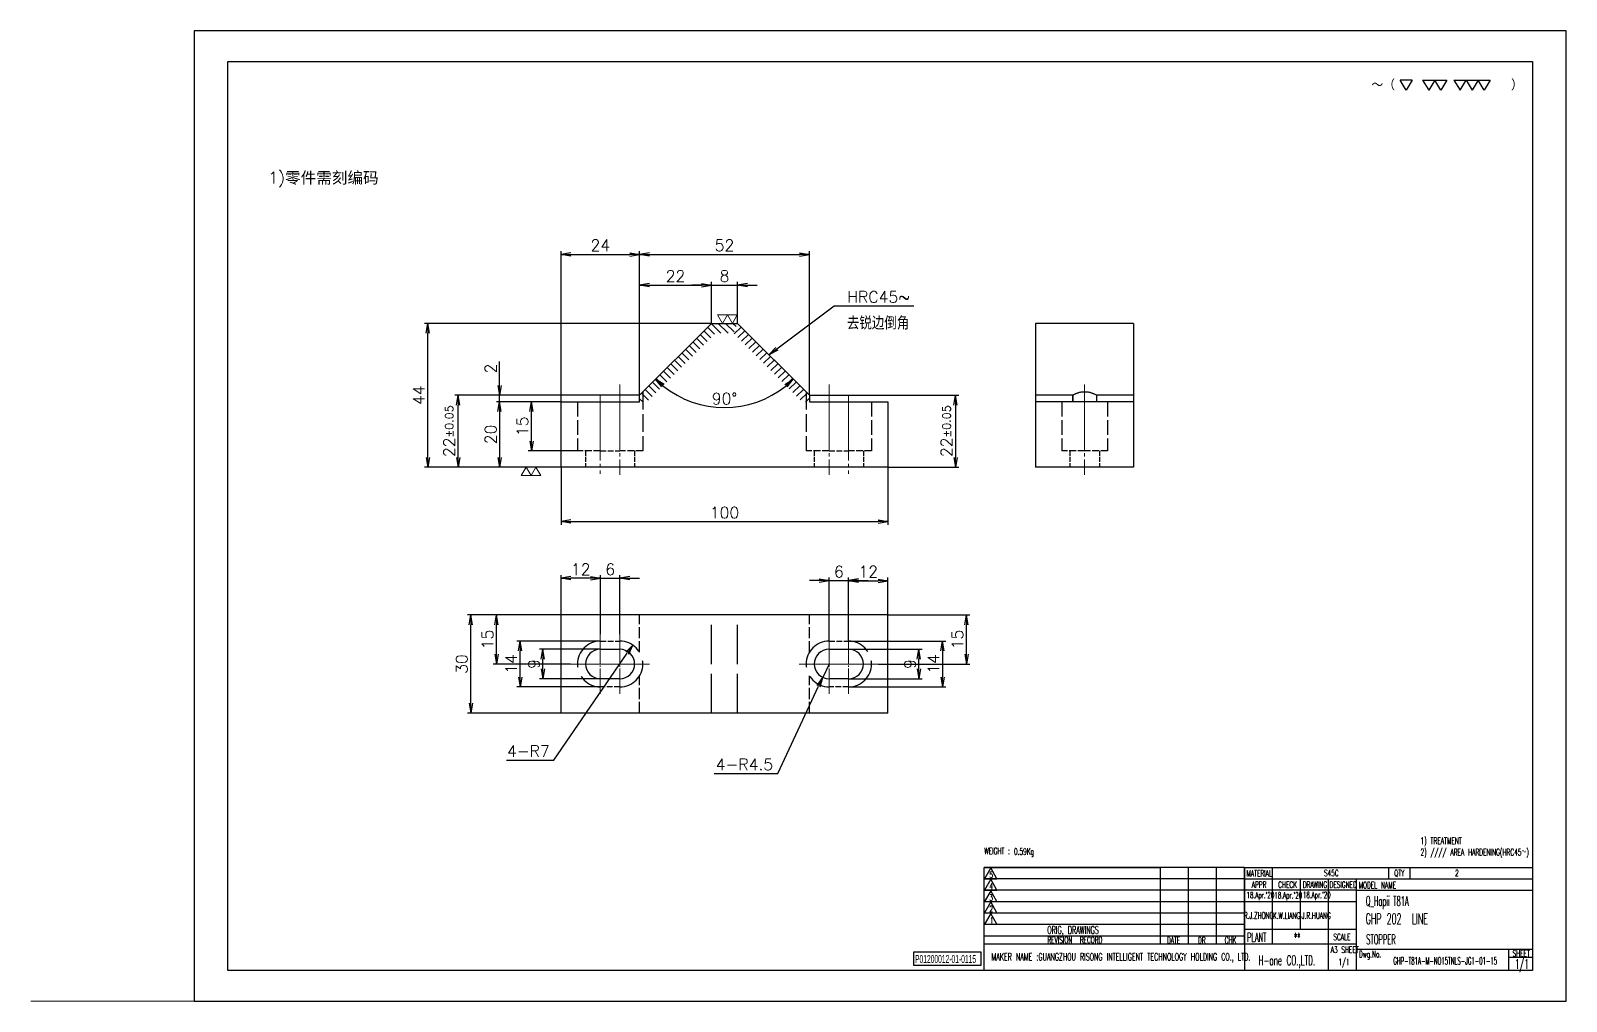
# Model space of a CAD drawing. Header units: millimetres. Extents: x -10155 to 20189, y -25550 to -22580.
# Drawn here: x 10805.9 to 11275.9, y -25547.7 to -25250.7 of the extents above; entities that cross this region are included whole.
import ezdxf
from ezdxf.enums import TextEntityAlignment as Align

# ---------------------------------------------------------------- set-up
doc = ezdxf.new("R2010")
doc.units = ezdxf.units.MM
for name, pattern in [('CENTER-HOKUTO', [23, 20, -1, 1, -1]), ('DASHED', [15, 12, -3]), ('HIDDEN-HOKUTO', [3.8, 2.5, -1.3])]:
    doc.linetypes.add(name, pattern=pattern)
for name, color, linetype in [('6', 2, 'Continuous'), ('title_frame', 7, 'Continuous'), ('word_dim', 253, 'Continuous')]:
    doc.layers.add(name, color=color, linetype=linetype)
for name, color, linetype, lineweight in [('AM_7', 2, 'CENTER-HOKUTO', 30), ('AM_HID', 1, 'HIDDEN-HOKUTO', 25), ('AM_VIS', 7, 'Continuous', 30), ('DIM', 3, 'Continuous', 20)]:
    doc.layers.add(name, color=color, linetype=linetype, lineweight=lineweight)
doc.styles.add('DIM', font='romans.shx', dxfattribs={"width": 0.8, "bigfont": 'bigfont.shx'})
doc.styles.add('MX_NOTE_STANDARD', font='txt.shx', dxfattribs={"bigfont": 'bigfont.shx'})
doc.styles.get("Standard").update_dxf_attribs({"font": 'romans.shx', "bigfont": 'bigfont.shx'})
doc.dimstyles.new('HKT 1-1', dxfattribs={"dimtxt": 3.5, "dimasz": 3, "dimexe": 1, "dimexo": 0, "dimgap": 1, "dimtad": 3, "dimdsep": 46, "dimtxsty": 'Standard', "dimblk1": 'OPEN', "dimblk2": 'OPEN', "dimsah": 1, "dimcen": 0, "dimclrd": 256, "dimclre": 256, "dimclrt": 3, "dimazin": 2, "dimtfac": 1, "dimtmove": 0, "dimatfit": 3, "dimldrblk": 'OPEN', "dimfxl": 0, "dimtolj": 1, "dimlwd": 25, "dimlwe": 25, "dimarcsym": 0})
doc.dimstyles.new('HKT 1-1$4', dxfattribs={"dimtxt": 3.5, "dimasz": 3, "dimexe": 1, "dimexo": 0, "dimgap": 1, "dimtad": 3, "dimtoh": 1, "dimdsep": 46, "dimtxsty": 'Standard', "dimblk1": 'OPEN', "dimblk2": 'OPEN', "dimsah": 1, "dimcen": 0, "dimclrd": 256, "dimclre": 256, "dimclrt": 3, "dimazin": 2, "dimtfac": 1, "dimtmove": 0, "dimatfit": 3, "dimldrblk": 'OPEN', "dimfxl": 0, "dimtolj": 1, "dimlwd": 25, "dimlwe": 25, "dimarcsym": 0})
pattern_1 = [(135, (-31817.7132, -30754.9097), (-1.122532015, -1.122532015), [])]

# ---------------------------------------------------------------- blocks, each defined once
blk = doc.blocks.new('\\M+18E64\\M+18FE3\\M+182B0\\M+18B4C\\M+18D86\\M+18169\\M+197CE\\M+1816A')
at = {"layer": '6', "color": 3}
for p, q in [((5.64, -0.64), (4.7, 0.92)), ((6.58, 0.92), (4.7, 0.92)), ((6.58, 0.92), (5.64, -0.64)), ((8.19, 0.92), (11.96, 0.92)), ((8.19, 0.92), (9.14, -0.64)), ((10.08, 0.92), (9.14, -0.64)), ((11.02, -0.64), (10.08, 0.92)), ((11.96, 0.92), (11.02, -0.64)), ((13.09, 0.92), (14.98, 0.92)), ((13.09, 0.92), (14.04, -0.64)), ((14.04, -0.64), (14.98, 0.92)), ((14.98, 0.92), (18.74, 0.92)), ((14.98, 0.92), (15.92, -0.64)), ((16.86, 0.92), (15.92, -0.64)), ((17.8, -0.64), (16.86, 0.92)), ((18.74, 0.92), (17.8, -0.64))]:
    blk.add_line(p, q, dxfattribs=at)
at = {"color": 3}
blk.add_text('\\M+18160\\M+18169\\M+18140             \\M+1816A', height=1.68, dxfattribs=at).set_placement((0.19, -0.66))
blk = doc.blocks.new('_Open')
at = {"color": 0, "lineweight": -2}
for p, q in [((-1, 0.17), (0, 0)), ((-1, -0.17), (0, 0)), ((0, 0), (-1, 0))]:
    blk.add_line(p, q, dxfattribs=at)
blk = doc.blocks.new('*D510')
at = {"layer": 'DEFPOINTS', "color": 0, "ltscale": 2}
for p in [(10927.39, -25340.23), (11014.2, -25340.23), (10968.2, -25384.23)]:
    blk.add_point(p, dxfattribs=at)
at = {"layer": 'word_dim', "lineweight": 25, "ltscale": 2}
for p, q in [((11014.2, -25340.23), (10926.39, -25340.23)), ((10927.39, -25381.23), (10927.39, -25343.23)), ((10968.2, -25384.23), (10926.39, -25384.23))]:
    blk.add_line(p, q, dxfattribs=at)
at = {"layer": 'word_dim', "lineweight": 25, "ltscale": 2, "xscale": 3, "yscale": 3, "zscale": 3}
for p, rotation in [((10927.39, -25340.23), 90), ((10927.39, -25384.23), 270)]:
    blk.add_blockref('_Open', p, dxfattribs=dict(at, rotation=rotation))
at = {"layer": 'word_dim', "color": 3, "ltscale": 2, "insert": (10924.64, -25362.23), "char_height": 3.5, "attachment_point": 5, "rotation": 90}
blk.add_mtext('\\A1;44', dxfattribs=at)
blk = doc.blocks.new('*D511')
at = {"layer": 'DEFPOINTS', "color": 0, "ltscale": 2}
for p in [(10968.2, -25364.23), (10949.37, -25384.23), (10968.2, -25384.23)]:
    blk.add_point(p, dxfattribs=at)
at = {"layer": 'word_dim', "lineweight": 25, "ltscale": 2}
for p, q in [((10968.2, -25364.23), (10948.37, -25364.23)), ((10949.37, -25367.23), (10949.37, -25381.23)), ((10968.2, -25384.23), (10948.37, -25384.23))]:
    blk.add_line(p, q, dxfattribs=at)
at = {"layer": 'word_dim', "lineweight": 25, "ltscale": 2, "xscale": 3, "yscale": 3, "zscale": 3}
for p, rotation in [((10949.37, -25364.23), 90), ((10949.37, -25384.23), 270)]:
    blk.add_blockref('_Open', p, dxfattribs=dict(at, rotation=rotation))
at = {"layer": 'word_dim', "color": 3, "ltscale": 2, "insert": (10946.62, -25374.23), "char_height": 3.5, "attachment_point": 5, "rotation": 90}
blk.add_mtext('\\A1;20', dxfattribs=at)
blk = doc.blocks.new('*D512')
at = {"layer": 'DEFPOINTS', "color": 0, "ltscale": 2}
for p in [(10968.2, -25384.23), (11068.2, -25384.23), (11068.2, -25400.89)]:
    blk.add_point(p, dxfattribs=at)
at = {"layer": 'word_dim', "lineweight": 25, "ltscale": 2}
for p, q in [((10968.2, -25384.23), (10968.2, -25401.89)), ((11068.2, -25384.23), (11068.2, -25401.89)), ((10971.2, -25400.89), (11065.2, -25400.89))]:
    blk.add_line(p, q, dxfattribs=at)
at = {"layer": 'word_dim', "lineweight": 25, "ltscale": 2, "xscale": 3, "yscale": 3, "zscale": 3, "rotation": 180}
blk.add_blockref('_Open', (10968.2, -25400.89), dxfattribs=at)
at = {"layer": 'word_dim', "lineweight": 25, "ltscale": 2, "xscale": 3, "yscale": 3, "zscale": 3}
blk.add_blockref('_Open', (11068.2, -25400.89), dxfattribs=at)
at = {"layer": 'word_dim', "color": 3, "ltscale": 2, "insert": (11018.2, -25398.14), "char_height": 3.5, "attachment_point": 5}
blk.add_mtext('\\A1;100', dxfattribs=at)
blk = doc.blocks.new('*D513')
at = {"layer": 'DEFPOINTS', "color": 0, "ltscale": 2}
for p in [(11044.2, -25319.11), (10992.2, -25362.23), (11044.2, -25362.23)]:
    blk.add_point(p, dxfattribs=at)
at = {"layer": 'word_dim', "lineweight": 25, "ltscale": 2}
for p, q in [((10992.2, -25362.23), (10992.2, -25318.11)), ((11044.2, -25362.23), (11044.2, -25318.11)), ((10995.2, -25319.11), (11041.2, -25319.11))]:
    blk.add_line(p, q, dxfattribs=at)
at = {"layer": 'word_dim', "lineweight": 25, "ltscale": 2, "xscale": 3, "yscale": 3, "zscale": 3, "rotation": 180}
blk.add_blockref('_Open', (10992.2, -25319.11), dxfattribs=at)
at = {"layer": 'word_dim', "lineweight": 25, "ltscale": 2, "xscale": 3, "yscale": 3, "zscale": 3}
blk.add_blockref('_Open', (11044.2, -25319.11), dxfattribs=at)
at = {"layer": 'word_dim', "color": 3, "ltscale": 2, "insert": (11018.2, -25316.36), "char_height": 3.5, "attachment_point": 5}
blk.add_mtext('\\A1;52', dxfattribs=at)
blk = doc.blocks.new('*D514')
at = {"layer": 'DEFPOINTS', "color": 0, "ltscale": 2}
for p in [(11014.2, -25328.53), (11014.2, -25340.23), (10992.2, -25362.23)]:
    blk.add_point(p, dxfattribs=at)
at = {"layer": 'word_dim', "lineweight": 25, "ltscale": 2}
for p, q in [((10992.2, -25362.23), (10992.2, -25327.53)), ((11014.2, -25340.23), (11014.2, -25327.53)), ((10995.2, -25328.53), (11011.2, -25328.53))]:
    blk.add_line(p, q, dxfattribs=at)
at = {"layer": 'word_dim', "lineweight": 25, "ltscale": 2, "xscale": 3, "yscale": 3, "zscale": 3, "rotation": 180}
blk.add_blockref('_Open', (10992.2, -25328.53), dxfattribs=at)
at = {"layer": 'word_dim', "lineweight": 25, "ltscale": 2, "xscale": 3, "yscale": 3, "zscale": 3}
blk.add_blockref('_Open', (11014.2, -25328.53), dxfattribs=at)
at = {"layer": 'word_dim', "color": 3, "ltscale": 2, "insert": (11003.2, -25325.78), "char_height": 3.5, "attachment_point": 5}
blk.add_mtext('\\A1;22', dxfattribs=at)
blk = doc.blocks.new('*D515')
at = {"layer": 'DEFPOINTS', "color": 0, "ltscale": 2}
for p in [(11022.2, -25328.53), (11014.2, -25340.23), (11022.2, -25340.23)]:
    blk.add_point(p, dxfattribs=at)
at = {"layer": 'word_dim', "lineweight": 25, "ltscale": 2}
for p, q in [((11014.2, -25340.23), (11014.2, -25327.53)), ((11022.2, -25340.23), (11022.2, -25327.53)), ((11011.2, -25328.53), (11008.2, -25328.53)), ((11014.2, -25328.53), (11022.2, -25328.53)), ((11025.2, -25328.53), (11028.2, -25328.53))]:
    blk.add_line(p, q, dxfattribs=at)
at = {"layer": 'word_dim', "lineweight": 25, "ltscale": 2, "xscale": 3, "yscale": 3, "zscale": 3}
blk.add_blockref('_Open', (11014.2, -25328.53), dxfattribs=at)
at = {"layer": 'word_dim', "lineweight": 25, "ltscale": 2, "xscale": 3, "yscale": 3, "zscale": 3, "rotation": 180}
blk.add_blockref('_Open', (11022.2, -25328.53), dxfattribs=at)
at = {"layer": 'word_dim', "color": 3, "ltscale": 2, "insert": (11018.2, -25325.78), "char_height": 3.5, "attachment_point": 5}
blk.add_mtext('\\A1;8', dxfattribs=at)
blk = doc.blocks.new('*D516')
at = {"layer": 'DEFPOINTS', "color": 0, "ltscale": 2}
for p in [(10949.37, -25364.23), (10968.2, -25364.23), (10992.2, -25362.23)]:
    blk.add_point(p, dxfattribs=at)
at = {"layer": 'word_dim', "lineweight": 25, "ltscale": 2}
for p, q in [((10949.37, -25359.23), (10949.37, -25351.9)), ((10992.2, -25362.23), (10948.37, -25362.23)), ((10968.2, -25364.23), (10948.37, -25364.23)), ((10949.37, -25364.23), (10949.37, -25362.23)), ((10949.37, -25367.23), (10949.37, -25370.23))]:
    blk.add_line(p, q, dxfattribs=at)
at = {"layer": 'word_dim', "lineweight": 25, "ltscale": 2, "xscale": 3, "yscale": 3, "zscale": 3}
for p, rotation in [((10949.37, -25362.23), 270), ((10949.37, -25364.23), 90)]:
    blk.add_blockref('_Open', p, dxfattribs=dict(at, rotation=rotation))
at = {"layer": 'word_dim', "color": 3, "ltscale": 2, "insert": (10946.62, -25354.06), "char_height": 3.5, "attachment_point": 5, "rotation": 90}
blk.add_mtext('\\A1;2', dxfattribs=at)
blk = doc.blocks.new('*D517')
at = {"layer": 'DEFPOINTS', "color": 0, "ltscale": 2}
for p in [(10959.09, -25364.23), (10968.2, -25364.23), (10973.2, -25379.23)]:
    blk.add_point(p, dxfattribs=at)
at = {"layer": 'word_dim', "lineweight": 25, "ltscale": 2}
for p, q in [((10968.2, -25364.23), (10958.09, -25364.23)), ((10959.09, -25376.23), (10959.09, -25367.23)), ((10973.2, -25379.23), (10958.09, -25379.23))]:
    blk.add_line(p, q, dxfattribs=at)
at = {"layer": 'word_dim', "lineweight": 25, "ltscale": 2, "xscale": 3, "yscale": 3, "zscale": 3}
for p, rotation in [((10959.09, -25364.23), 90), ((10959.09, -25379.23), 270)]:
    blk.add_blockref('_Open', p, dxfattribs=dict(at, rotation=rotation))
at = {"layer": 'word_dim', "color": 3, "ltscale": 2, "insert": (10956.34, -25371.73), "char_height": 3.5, "attachment_point": 5, "rotation": 90}
blk.add_mtext('\\A1;15', dxfattribs=at)
blk = doc.blocks.new('*D518')
at = {"layer": 'DEFPOINTS', "color": 0, "ltscale": 2}
for p in [(11014.2, -25340.23), (11022.2, -25340.23), (10992.2, -25362.23), (11010.49, -25365), (11044.2, -25362.23)]:
    blk.add_point(p, dxfattribs=at)
at = {"layer": 'DIM', "lineweight": 25, "ltscale": 2}
blk.add_arc((11018.2, -25336.23), 29.79, 230.7732, 309.2268, dxfattribs=at)
at = {"layer": 'DIM', "lineweight": 25, "ltscale": 2, "xscale": 3, "yscale": 3, "zscale": 3}
for p, rotation in [((10997.13, -25357.29), 137.8865845907403), ((11039.26, -25357.29), 42.11341540925967)]:
    blk.add_blockref('_Open', p, dxfattribs=dict(at, rotation=rotation))
at = {"layer": 'DIM', "color": 3, "ltscale": 2, "insert": (11018.2, -25363.27), "char_height": 3.5, "attachment_point": 5}
blk.add_mtext('\\A1;90°', dxfattribs=at)
blk = doc.blocks.new('*D519')
at = {"layer": 'DEFPOINTS', "color": 0, "ltscale": 2}
for p in [(10936.69, -25362.23), (10992.2, -25362.23), (10968.2, -25384.23)]:
    blk.add_point(p, dxfattribs=at)
at = {"layer": 'word_dim', "lineweight": 25, "ltscale": 2}
for p, q in [((10992.2, -25362.23), (10935.69, -25362.23)), ((10936.69, -25381.23), (10936.69, -25365.23)), ((10968.2, -25384.23), (10935.69, -25384.23))]:
    blk.add_line(p, q, dxfattribs=at)
at = {"layer": 'word_dim', "lineweight": 25, "ltscale": 2, "xscale": 3, "yscale": 3, "zscale": 3}
for p, rotation in [((10936.69, -25362.23), 90), ((10936.69, -25384.23), 270)]:
    blk.add_blockref('_Open', p, dxfattribs=dict(at, rotation=rotation))
at = {"layer": 'word_dim', "color": 3, "ltscale": 2, "insert": (10933.94, -25373.23), "char_height": 3.5, "attachment_point": 5, "rotation": 90}
blk.add_mtext('\\A1;22{\\H0.715x;%%p0.05}', dxfattribs=at)
blk = doc.blocks.new('*D520')
at = {"layer": 'DEFPOINTS', "color": 0, "ltscale": 2}
for p in [(11044.2, -25362.23), (11068.2, -25384.23), (11088.93, -25384.23)]:
    blk.add_point(p, dxfattribs=at)
at = {"layer": 'word_dim', "lineweight": 25, "ltscale": 2}
for p, q in [((11044.2, -25362.23), (11089.93, -25362.23)), ((11088.93, -25365.23), (11088.93, -25381.23)), ((11068.2, -25384.23), (11089.93, -25384.23))]:
    blk.add_line(p, q, dxfattribs=at)
at = {"layer": 'word_dim', "lineweight": 25, "ltscale": 2, "xscale": 3, "yscale": 3, "zscale": 3}
for p, rotation in [((11088.93, -25362.23), 90), ((11088.93, -25384.23), 270)]:
    blk.add_blockref('_Open', p, dxfattribs=dict(at, rotation=rotation))
at = {"layer": 'word_dim', "color": 3, "ltscale": 2, "insert": (11086.18, -25373.23), "char_height": 3.5, "attachment_point": 5, "rotation": 90}
blk.add_mtext('\\A1;22{\\H0.715x;%%p0.05}', dxfattribs=at)
blk = doc.blocks.new('*D521')
at = {"layer": 'DEFPOINTS', "color": 0, "ltscale": 2}
for p in [(10992.2, -25319.11), (10968.2, -25364.23), (10992.2, -25362.23)]:
    blk.add_point(p, dxfattribs=at)
at = {"layer": 'word_dim', "lineweight": 25, "ltscale": 2}
for p, q in [((10968.2, -25364.23), (10968.2, -25318.11)), ((10992.2, -25362.23), (10992.2, -25318.11)), ((10971.2, -25319.11), (10989.2, -25319.11))]:
    blk.add_line(p, q, dxfattribs=at)
at = {"layer": 'word_dim', "lineweight": 25, "ltscale": 2, "xscale": 3, "yscale": 3, "zscale": 3, "rotation": 180}
blk.add_blockref('_Open', (10968.2, -25319.11), dxfattribs=at)
at = {"layer": 'word_dim', "lineweight": 25, "ltscale": 2, "xscale": 3, "yscale": 3, "zscale": 3}
blk.add_blockref('_Open', (10992.2, -25319.11), dxfattribs=at)
at = {"layer": 'word_dim', "color": 3, "ltscale": 2, "insert": (10980.2, -25316.36), "char_height": 3.5, "attachment_point": 5}
blk.add_mtext('\\A1;24', dxfattribs=at)
blk = doc.blocks.new('*D522')
at = {"layer": 'DEFPOINTS', "color": 0, "ltscale": 2}
for p in [(10940.55, -25429.47), (10968.2, -25429.47), (10968.2, -25459.47)]:
    blk.add_point(p, dxfattribs=at)
at = {"layer": 'word_dim', "lineweight": 25, "ltscale": 2}
for p, q in [((10968.2, -25429.47), (10939.55, -25429.47)), ((10940.55, -25456.47), (10940.55, -25432.47)), ((10968.2, -25459.47), (10939.55, -25459.47))]:
    blk.add_line(p, q, dxfattribs=at)
at = {"layer": 'word_dim', "lineweight": 25, "ltscale": 2, "xscale": 3, "yscale": 3, "zscale": 3}
for p, rotation in [((10940.55, -25429.47), 90), ((10940.55, -25459.47), 270)]:
    blk.add_blockref('_Open', p, dxfattribs=dict(at, rotation=rotation))
at = {"layer": 'word_dim', "color": 3, "ltscale": 2, "insert": (10937.8, -25444.47), "char_height": 3.5, "attachment_point": 5, "rotation": 90}
blk.add_mtext('\\A1;30', dxfattribs=at)
blk = doc.blocks.new('*D523')
at = {"layer": 'DEFPOINTS', "color": 0, "ltscale": 2}
for p in [(10948.44, -25429.47), (10968.2, -25429.47), (10971.1, -25444.47)]:
    blk.add_point(p, dxfattribs=at)
at = {"layer": 'word_dim', "lineweight": 25, "ltscale": 2}
for p, q in [((10968.2, -25429.47), (10947.44, -25429.47)), ((10948.44, -25441.47), (10948.44, -25432.47)), ((10971.1, -25444.47), (10947.44, -25444.47))]:
    blk.add_line(p, q, dxfattribs=at)
at = {"layer": 'word_dim', "lineweight": 25, "ltscale": 2, "xscale": 3, "yscale": 3, "zscale": 3}
for p, rotation in [((10948.44, -25429.47), 90), ((10948.44, -25444.47), 270)]:
    blk.add_blockref('_Open', p, dxfattribs=dict(at, rotation=rotation))
at = {"layer": 'word_dim', "color": 3, "ltscale": 2, "insert": (10945.69, -25436.97), "char_height": 3.5, "attachment_point": 5, "rotation": 90}
blk.add_mtext('\\A1;15', dxfattribs=at)
blk = doc.blocks.new('*D524')
at = {"layer": 'DEFPOINTS', "color": 0, "ltscale": 2}
for p in [(10955.64, -25437.47), (10980.2, -25437.47), (10980.2, -25451.47)]:
    blk.add_point(p, dxfattribs=at)
at = {"layer": 'word_dim', "lineweight": 25, "ltscale": 2}
for p, q in [((10980.2, -25437.47), (10954.64, -25437.47)), ((10955.64, -25448.47), (10955.64, -25440.47)), ((10980.2, -25451.47), (10954.64, -25451.47))]:
    blk.add_line(p, q, dxfattribs=at)
at = {"layer": 'word_dim', "lineweight": 25, "ltscale": 2, "xscale": 3, "yscale": 3, "zscale": 3}
for p, rotation in [((10955.64, -25437.47), 90), ((10955.64, -25451.47), 270)]:
    blk.add_blockref('_Open', p, dxfattribs=dict(at, rotation=rotation))
at = {"layer": 'word_dim', "color": 3, "ltscale": 2, "insert": (10952.89, -25444.47), "char_height": 3.5, "attachment_point": 5, "rotation": 90}
blk.add_mtext('\\A1;14', dxfattribs=at)
blk = doc.blocks.new('*D525')
at = {"layer": 'DEFPOINTS', "color": 0, "ltscale": 2}
for p in [(10962.61, -25439.97), (10980.2, -25439.97), (10980.2, -25448.97)]:
    blk.add_point(p, dxfattribs=at)
at = {"layer": 'word_dim', "lineweight": 25, "ltscale": 2}
for p, q in [((10980.2, -25439.97), (10961.61, -25439.97)), ((10962.61, -25445.97), (10962.61, -25442.97)), ((10980.2, -25448.97), (10961.61, -25448.97))]:
    blk.add_line(p, q, dxfattribs=at)
at = {"layer": 'word_dim', "lineweight": 25, "ltscale": 2, "xscale": 3, "yscale": 3, "zscale": 3}
for p, rotation in [((10962.61, -25439.97), 90), ((10962.61, -25448.97), 270)]:
    blk.add_blockref('_Open', p, dxfattribs=dict(at, rotation=rotation))
at = {"layer": 'word_dim', "color": 3, "ltscale": 2, "insert": (10959.86, -25444.47), "char_height": 3.5, "attachment_point": 5, "rotation": 90}
blk.add_mtext('\\A1;9', dxfattribs=at)
blk = doc.blocks.new('*D526')
at = {"layer": 'DEFPOINTS', "color": 0, "ltscale": 2}
for p in [(10986.2, -25418.25), (10980.2, -25435.37), (10986.2, -25435.37)]:
    blk.add_point(p, dxfattribs=at)
at = {"layer": 'word_dim', "lineweight": 25, "ltscale": 2}
for p, q in [((10980.2, -25435.37), (10980.2, -25417.25)), ((10986.2, -25435.37), (10986.2, -25417.25)), ((10977.2, -25418.25), (10974.2, -25418.25)), ((10980.2, -25418.25), (10986.2, -25418.25)), ((10989.2, -25418.25), (10992.2, -25418.25))]:
    blk.add_line(p, q, dxfattribs=at)
at = {"layer": 'word_dim', "lineweight": 25, "ltscale": 2, "xscale": 3, "yscale": 3, "zscale": 3}
blk.add_blockref('_Open', (10980.2, -25418.25), dxfattribs=at)
at = {"layer": 'word_dim', "lineweight": 25, "ltscale": 2, "xscale": 3, "yscale": 3, "zscale": 3, "rotation": 180}
blk.add_blockref('_Open', (10986.2, -25418.25), dxfattribs=at)
at = {"layer": 'word_dim', "color": 3, "ltscale": 2, "insert": (10983.2, -25415.5), "char_height": 3.5, "attachment_point": 5}
blk.add_mtext('\\A1;6', dxfattribs=at)
blk = doc.blocks.new('*D527')
at = {"layer": 'DEFPOINTS', "color": 0, "ltscale": 2}
for p in [(10968.2, -25418.25), (10968.2, -25429.47), (10980.2, -25435.37)]:
    blk.add_point(p, dxfattribs=at)
at = {"layer": 'word_dim', "lineweight": 25, "ltscale": 2}
for p, q in [((10968.2, -25429.47), (10968.2, -25417.25)), ((10980.2, -25435.37), (10980.2, -25417.25)), ((10977.2, -25418.25), (10971.2, -25418.25))]:
    blk.add_line(p, q, dxfattribs=at)
at = {"layer": 'word_dim', "lineweight": 25, "ltscale": 2, "xscale": 3, "yscale": 3, "zscale": 3, "rotation": 180}
blk.add_blockref('_Open', (10968.2, -25418.25), dxfattribs=at)
at = {"layer": 'word_dim', "lineweight": 25, "ltscale": 2, "xscale": 3, "yscale": 3, "zscale": 3}
blk.add_blockref('_Open', (10980.2, -25418.25), dxfattribs=at)
at = {"layer": 'word_dim', "color": 3, "ltscale": 2, "insert": (10974.2, -25415.5), "char_height": 3.5, "attachment_point": 5}
blk.add_mtext('\\A1;12', dxfattribs=at)
blk = doc.blocks.new('*D528')
at = {"layer": 'DEFPOINTS', "color": 0, "ltscale": 2}
for p in [(11056.2, -25418.96), (11050.2, -25437.47), (11056.2, -25437.47)]:
    blk.add_point(p, dxfattribs=at)
at = {"layer": 'word_dim', "lineweight": 25, "ltscale": 2}
for p, q in [((11047.2, -25418.96), (11044.2, -25418.96)), ((11050.2, -25437.47), (11050.2, -25417.96)), ((11050.2, -25418.96), (11056.2, -25418.96)), ((11056.2, -25437.47), (11056.2, -25417.96)), ((11059.2, -25418.96), (11062.2, -25418.96))]:
    blk.add_line(p, q, dxfattribs=at)
at = {"layer": 'word_dim', "lineweight": 25, "ltscale": 2, "xscale": 3, "yscale": 3, "zscale": 3}
blk.add_blockref('_Open', (11050.2, -25418.96), dxfattribs=at)
at = {"layer": 'word_dim', "lineweight": 25, "ltscale": 2, "xscale": 3, "yscale": 3, "zscale": 3, "rotation": 180}
blk.add_blockref('_Open', (11056.2, -25418.96), dxfattribs=at)
at = {"layer": 'word_dim', "color": 3, "ltscale": 2, "insert": (11053.2, -25416.21), "char_height": 3.5, "attachment_point": 5}
blk.add_mtext('\\A1;6', dxfattribs=at)
blk = doc.blocks.new('*D529')
at = {"layer": 'DEFPOINTS', "color": 0, "ltscale": 2}
for p in [(11068.2, -25418.97), (11068.2, -25429.47), (11056.2, -25437.47)]:
    blk.add_point(p, dxfattribs=at)
at = {"layer": 'word_dim', "lineweight": 25, "ltscale": 2}
for p, q in [((11056.2, -25437.47), (11056.2, -25417.97)), ((11059.2, -25418.97), (11065.2, -25418.97)), ((11068.2, -25429.47), (11068.2, -25417.97))]:
    blk.add_line(p, q, dxfattribs=at)
at = {"layer": 'word_dim', "lineweight": 25, "ltscale": 2, "xscale": 3, "yscale": 3, "zscale": 3, "rotation": 180}
blk.add_blockref('_Open', (11056.2, -25418.97), dxfattribs=at)
at = {"layer": 'word_dim', "lineweight": 25, "ltscale": 2, "xscale": 3, "yscale": 3, "zscale": 3}
blk.add_blockref('_Open', (11068.2, -25418.97), dxfattribs=at)
at = {"layer": 'word_dim', "color": 3, "ltscale": 2, "insert": (11062.2, -25416.22), "char_height": 3.5, "attachment_point": 5}
blk.add_mtext('\\A1;12', dxfattribs=at)
blk = doc.blocks.new('*D530')
at = {"layer": 'DEFPOINTS', "color": 0, "ltscale": 2}
for p in [(11068.2, -25429.47), (11092.26, -25429.47), (11065.3, -25444.47)]:
    blk.add_point(p, dxfattribs=at)
at = {"layer": 'word_dim', "lineweight": 25, "ltscale": 2}
for p, q in [((11068.2, -25429.47), (11093.26, -25429.47)), ((11092.26, -25441.47), (11092.26, -25432.47)), ((11065.3, -25444.47), (11093.26, -25444.47))]:
    blk.add_line(p, q, dxfattribs=at)
at = {"layer": 'word_dim', "lineweight": 25, "ltscale": 2, "xscale": 3, "yscale": 3, "zscale": 3}
for p, rotation in [((11092.26, -25429.47), 90), ((11092.26, -25444.47), 270)]:
    blk.add_blockref('_Open', p, dxfattribs=dict(at, rotation=rotation))
at = {"layer": 'word_dim', "color": 3, "ltscale": 2, "insert": (11089.51, -25436.97), "char_height": 3.5, "attachment_point": 5, "rotation": 90}
blk.add_mtext('\\A1;15', dxfattribs=at)
blk = doc.blocks.new('*D531')
at = {"layer": 'DEFPOINTS', "color": 0, "ltscale": 2}
for p in [(11056.2, -25437.47), (11056.2, -25451.47), (11084.91, -25451.47)]:
    blk.add_point(p, dxfattribs=at)
at = {"layer": 'word_dim', "lineweight": 25, "ltscale": 2}
for p, q in [((11056.2, -25437.47), (11085.91, -25437.47)), ((11084.91, -25440.47), (11084.91, -25448.47)), ((11056.2, -25451.47), (11085.91, -25451.47))]:
    blk.add_line(p, q, dxfattribs=at)
at = {"layer": 'word_dim', "lineweight": 25, "ltscale": 2, "xscale": 3, "yscale": 3, "zscale": 3}
for p, rotation in [((11084.91, -25437.47), 90), ((11084.91, -25451.47), 270)]:
    blk.add_blockref('_Open', p, dxfattribs=dict(at, rotation=rotation))
at = {"layer": 'word_dim', "color": 3, "ltscale": 2, "insert": (11082.16, -25444.47), "char_height": 3.5, "attachment_point": 5, "rotation": 90}
blk.add_mtext('\\A1;14', dxfattribs=at)
blk = doc.blocks.new('*D532')
at = {"layer": 'DEFPOINTS', "color": 0, "ltscale": 2}
for p in [(11056.2, -25439.97), (11077.72, -25439.97), (11056.2, -25448.97)]:
    blk.add_point(p, dxfattribs=at)
at = {"layer": 'word_dim', "lineweight": 25, "ltscale": 2}
for p, q in [((11056.2, -25439.97), (11078.72, -25439.97)), ((11077.72, -25445.97), (11077.72, -25442.97)), ((11056.2, -25448.97), (11078.72, -25448.97))]:
    blk.add_line(p, q, dxfattribs=at)
at = {"layer": 'word_dim', "lineweight": 25, "ltscale": 2, "xscale": 3, "yscale": 3, "zscale": 3}
for p, rotation in [((11077.72, -25439.97), 90), ((11077.72, -25448.97), 270)]:
    blk.add_blockref('_Open', p, dxfattribs=dict(at, rotation=rotation))
at = {"layer": 'word_dim', "color": 3, "ltscale": 2, "insert": (11074.97, -25444.47), "char_height": 3.5, "attachment_point": 5, "rotation": 90}
blk.add_mtext('\\A1;9', dxfattribs=at)
blk = doc.blocks.new('*D533')
at = {"layer": 'DEFPOINTS', "color": 0, "ltscale": 2}
for p in [(10990.17, -25438.71), (10986.2, -25444.47)]:
    blk.add_point(p, dxfattribs=at)
at = {"layer": 'word_dim', "lineweight": 25, "ltscale": 2}
for p, q in [((10965.94, -25473.87), (10988.46, -25441.18)), ((10951.44, -25473.87), (10965.94, -25473.87))]:
    blk.add_line(p, q, dxfattribs=at)
at = {"layer": 'word_dim', "lineweight": 25, "ltscale": 2, "xscale": 3, "yscale": 3, "zscale": 3, "rotation": 55.43615582290342}
blk.add_blockref('_Open', (10990.17, -25438.71), dxfattribs=at)
at = {"layer": 'word_dim', "color": 3, "ltscale": 2, "insert": (10958.19, -25471.12), "char_height": 3.5, "attachment_point": 5}
blk.add_mtext('\\A1;{\\Fromans,bigfont|c134;4-}R7', dxfattribs=at)
blk = doc.blocks.new('*D534')
at = {"layer": 'DEFPOINTS', "color": 0, "ltscale": 2}
for p in [(11050.2, -25444.47), (11048.29, -25448.55)]:
    blk.add_point(p, dxfattribs=at)
at = {"layer": 'word_dim', "lineweight": 25, "ltscale": 2}
for p, q in [((11050.2, -25444.47), (11048.29, -25448.55)), ((11034.57, -25477.96), (11047.02, -25451.27)), ((11015.07, -25477.96), (11034.57, -25477.96))]:
    blk.add_line(p, q, dxfattribs=at)
at = {"layer": 'word_dim', "lineweight": 25, "ltscale": 2, "xscale": 3, "yscale": 3, "zscale": 3, "rotation": 64.97879425260692}
blk.add_blockref('_Open', (11048.29, -25448.55), dxfattribs=at)
at = {"layer": 'word_dim', "color": 3, "ltscale": 2, "insert": (11024.32, -25475.21), "char_height": 3.5, "attachment_point": 5}
blk.add_mtext('\\A1;{\\Fromans,bigfont|c134;4-}R4.5', dxfattribs=at)

msp = doc.modelspace()

# ---------------------------------------------------------------- hatches: boundary and pattern name
at = {"layer": 'DIM', "ltscale": 2}
h = msp.add_hatch(dxfattribs=at)
h.set_pattern_fill('ANSI31', color=256, scale=0.5, angle=90, style=0)
h.set_pattern_definition(pattern_1)
h.paths.add_polyline_path([(10993.195, -25361.232), (10992.195, -25362.232), (10992.195, -25364.232), (10993.195, -25364.289)])
h.paths.add_polyline_path([(11015.438, -25343.232), (11014.195, -25340.232), (10993.195, -25361.232), (10993.195, -25364.289), (10994.317, -25364.353)])
h = msp.add_hatch(dxfattribs=at)
h.set_pattern_fill('ANSI31', color=256, scale=0.5, angle=90, style=0)
h.set_pattern_definition(pattern_1)
h.paths.add_polyline_path([(11022.195, -25340.232), (11014.195, -25340.232), (11015.438, -25343.232), (11020.953, -25343.232)])
h = msp.add_hatch(dxfattribs=at)
h.set_pattern_fill('ANSI31', color=256, scale=0.5, style=0)
h.set_pattern_definition([(45, (-31817.7132, -30754.9097), (-1.122532015, 1.122532015), [])])
h.paths.add_polyline_path([(11022.195, -25340.232), (11020.953, -25343.232), (11042.074, -25364.353), (11043.195, -25364.289), (11043.195, -25361.232)])
h.paths.add_polyline_path([(11044.195, -25362.232), (11043.195, -25361.232), (11043.195, -25364.289), (11044.195, -25364.232)])

# ---------------------------------------------------------------- linework, layer by layer
at = {"linetype": 'Continuous'}
msp.add_line((11211.626, -25513.717), (11265.526, -25513.717), dxfattribs=at)
at = {"layer": 'AM_7', "lineweight": 13}
for p, q in [((10986.195, -25358.932), (10986.195, -25386.532)), ((11050.195, -25358.932), (11050.195, -25386.532)), ((11128.436, -25358.932), (11128.436, -25386.532)), ((10980.195, -25362.232), (10980.195, -25386.232)), ((11056.195, -25362.232), (11056.195, -25386.232))]:
    msp.add_line(p, q, dxfattribs=at)
at = {"layer": 'AM_7', "lineweight": 13, "ltscale": 0.455}
for p, q in [((10980.195, -25435.372), (10980.195, -25453.572)), ((10986.195, -25435.372), (10986.195, -25453.572)), ((11050.195, -25435.372), (11050.195, -25453.572)), ((11056.195, -25435.372), (11056.195, -25453.572)), ((10989.295, -25444.472), (10971.095, -25444.472)), ((10995.295, -25444.472), (10977.095, -25444.472)), ((11059.295, -25444.472), (11041.095, -25444.472)), ((11065.295, -25444.472), (11047.095, -25444.472))]:
    msp.add_line(p, q, dxfattribs=at)
at = {"layer": 'AM_HID', "color": 1, "linetype": 'DASHED', "ltscale": 0.375}
for p, q in [((10973.195, -25364.232), (10973.195, -25379.232)), ((11063.195, -25364.232), (11063.195, -25379.232)), ((11121.436, -25364.232), (11121.436, -25379.232)), ((11135.436, -25364.232), (11135.436, -25379.232))]:
    msp.add_line(p, q, dxfattribs=at)
at = {"layer": 'AM_HID', "color": 1, "linetype": 'DASHED', "ltscale": 0.45}
for p, q in [((10993.195, -25361.232), (10993.195, -25379.232)), ((11043.195, -25361.232), (11043.195, -25379.232))]:
    msp.add_line(p, q, dxfattribs=at)
at = {"layer": 'AM_HID', "color": 1, "linetype": 'DASHED', "ltscale": 0.284861}
for p, q in [((11124.83, -25362.232), (11113.436, -25362.232)), ((11143.436, -25362.232), (11132.041, -25362.232)), ((10992.195, -25440.866), (10992.195, -25429.472)), ((11044.195, -25440.866), (11044.195, -25429.472)), ((10992.195, -25459.472), (10992.195, -25448.077)), ((11044.195, -25459.472), (11044.195, -25448.077))]:
    msp.add_line(p, q, dxfattribs=at)
at = {"layer": 'AM_HID', "color": 1, "linetype": 'DASHED', "ltscale": 0.05}
for p, q in [((11124.83, -25362.232), (11124.83, -25364.232)), ((11132.041, -25362.232), (11132.041, -25364.232))]:
    msp.add_line(p, q, dxfattribs=at)
at = {"layer": 'AM_HID', "color": 1, "linetype": 'DASHED', "ltscale": 0.175}
for p, q in [((10980.195, -25379.232), (10973.195, -25379.232)), ((10993.195, -25379.232), (10986.195, -25379.232)), ((11050.195, -25379.232), (11043.195, -25379.232)), ((11063.195, -25379.232), (11056.195, -25379.232)), ((11128.436, -25379.232), (11121.436, -25379.232)), ((11135.436, -25379.232), (11128.436, -25379.232))]:
    msp.add_line(p, q, dxfattribs=at)
at = {"layer": 'AM_HID', "color": 1, "linetype": 'DASHED', "ltscale": 0.125}
for p, q in [((10975.695, -25379.232), (10975.695, -25384.232)), ((10990.695, -25379.232), (10990.695, -25384.232)), ((11045.695, -25379.232), (11045.695, -25384.232)), ((11060.695, -25379.232), (11060.695, -25384.232)), ((11123.936, -25379.232), (11123.936, -25384.232)), ((11132.936, -25379.232), (11132.936, -25384.232))]:
    msp.add_line(p, q, dxfattribs=at)
at = {"layer": 'AM_HID', "color": 1, "linetype": 'DASHED', "ltscale": 0.15}
for p, q in [((10980.195, -25379.232), (10986.195, -25379.232)), ((11050.195, -25379.232), (11056.195, -25379.232)), ((10980.195, -25437.472), (10986.195, -25437.472)), ((11050.195, -25437.472), (11056.195, -25437.472)), ((10986.195, -25451.472), (10980.195, -25451.472)), ((11056.195, -25451.472), (11050.195, -25451.472))]:
    msp.add_line(p, q, dxfattribs=at)
at = {"layer": 'AM_HID', "color": 1, "linetype": 'DASHED'}
for p, q in [((11014.195, -25459.472), (11014.195, -25429.472)), ((11022.195, -25459.472), (11022.195, -25429.472))]:
    msp.add_line(p, q, dxfattribs=at)
for centre, radius, start, end in [((11128.437, -25368.238), 7.007, 90.00857, 120.98104), ((11128.435, -25368.236), 7.004, 59.01479, 89.99795), ((10980.195, -25444.472), 7, 90, 270), ((10986.195, -25444.472), 7, 270, 90), ((11050.195, -25444.472), 7, 90, 270), ((11056.195, -25444.472), 7, 270, 90)]:
    msp.add_arc(centre, radius, start, end, dxfattribs=at)
at = {"layer": 'AM_VIS'}
for p, q in [((10992.195, -25362.232), (11014.195, -25340.232)), ((11022.195, -25340.232), (11044.195, -25362.232)), ((11113.436, -25340.232), (11113.436, -25362.232)), ((11143.436, -25340.232), (11113.436, -25340.232)), ((11143.436, -25340.232), (11143.436, -25362.232)), ((10968.195, -25364.232), (10992.195, -25364.232)), ((10968.195, -25384.232), (10968.195, -25364.232)), ((11044.195, -25364.232), (11068.195, -25364.232)), ((11068.195, -25364.232), (11068.195, -25384.232)), ((11113.436, -25364.232), (11113.436, -25384.232)), ((11143.436, -25364.232), (11113.436, -25364.232)), ((11143.436, -25364.232), (11143.436, -25384.232)), ((11068.195, -25384.232), (10968.195, -25384.232)), ((11143.436, -25384.232), (11113.436, -25384.232)), ((11068.195, -25429.472), (10968.195, -25429.472)), ((10968.195, -25459.472), (10968.195, -25429.472)), ((11068.195, -25459.472), (11068.195, -25429.472)), ((11068.195, -25459.472), (10968.195, -25459.472))]:
    msp.add_line(p, q, dxfattribs=at)
at = {"layer": 'AM_VIS', "ltscale": 0.2}
msp.add_line((11014.195, -25340.232), (11022.195, -25340.232), dxfattribs=at)
at = {"layer": 'AM_VIS', "ltscale": 0.05}
for p, q in [((10992.195, -25364.232), (10992.195, -25362.232)), ((11044.195, -25362.232), (11044.195, -25364.232)), ((11113.436, -25362.232), (11113.436, -25364.232)), ((11124.83, -25364.232), (11124.83, -25362.232)), ((11132.041, -25362.232), (11132.041, -25364.232)), ((11143.436, -25362.232), (11143.436, -25364.232))]:
    msp.add_line(p, q, dxfattribs=at)
at = {"layer": 'AM_VIS', "ltscale": 0.284861}
for p, q in [((11124.83, -25362.232), (11113.436, -25362.232)), ((11143.436, -25362.232), (11132.041, -25362.232))]:
    msp.add_line(p, q, dxfattribs=at)
at = {"layer": 'AM_VIS', "ltscale": 0.15}
for p, q in [((10980.195, -25439.972), (10986.195, -25439.972)), ((11050.195, -25439.972), (11056.195, -25439.972)), ((10986.195, -25448.972), (10980.195, -25448.972)), ((11056.195, -25448.972), (11050.195, -25448.972))]:
    msp.add_line(p, q, dxfattribs=at)
at = {"layer": 'AM_VIS'}
for centre, radius, start, end in [((11128.436, -25368.232), 7.001, 58.99997, 120.9967), ((10980.195, -25444.472), 4.5, 90, 270), ((10986.195, -25444.472), 4.5, 270, 90), ((11050.195, -25444.472), 4.5, 90, 270), ((11056.195, -25444.472), 4.5, 270, 90)]:
    msp.add_arc(centre, radius, start, end, dxfattribs=at)
at = {"layer": 'DIM', "ltscale": 2}
msp.add_line((10805.851, -25547.679), (10855.851, -25547.679), dxfattribs=at)
for points in [[(11017.608, -25340.232), (11019.108, -25337.634), (11020.608, -25340.232), (11022.108, -25337.634), (11019.108, -25337.634), (11016.108, -25337.634)], [(10960.488, -25384.232), (10958.988, -25386.83), (10957.488, -25384.232), (10955.988, -25386.83), (10958.988, -25386.83), (10961.988, -25386.83)]]:
    msp.add_lwpolyline(points, close=True, dxfattribs=at)
at = {"layer": 'title_frame'}
for p, q in [((11097.701, -25538.217), (11097.701, -25506.717)), ((11097.701, -25506.717), (11151.601, -25506.717)), ((11177.326, -25506.717), (11097.701, -25506.717)), ((11099.681, -25506.84), (11097.801, -25510.162)), ((11101.56, -25510.162), (11099.681, -25506.84)), ((11151.601, -25530.217), (11151.601, -25506.717)), ((11160.176, -25530.217), (11160.176, -25506.717)), ((11160.176, -25530.217), (11160.176, -25506.717)), ((11168.751, -25530.217), (11168.751, -25506.717)), ((11168.751, -25530.217), (11168.751, -25506.717)), ((11177.326, -25506.717), (11177.326, -25510.217)), ((11177.326, -25530.217), (11177.326, -25506.717)), ((11177.326, -25506.717), (11177.326, -25538.217)), ((11177.326, -25506.717), (11177.326, -25538.217)), ((11177.326, -25506.717), (11265.526, -25506.717)), ((11185.901, -25530.217), (11185.901, -25506.717)), ((11221.426, -25506.717), (11221.426, -25510.217)), ((11227.998, -25506.717), (11227.998, -25510.217)), ((11151.601, -25510.217), (11097.701, -25510.217)), ((11177.326, -25510.217), (11097.701, -25510.217)), ((11097.801, -25510.162), (11101.56, -25510.162)), ((11099.681, -25510.318), (11097.801, -25513.64)), ((11101.56, -25513.64), (11099.681, -25510.318)), ((11177.326, -25510.217), (11265.526, -25510.217)), ((11194.476, -25525.62), (11194.476, -25510.217)), ((11203.051, -25538.217), (11203.051, -25510.217)), ((11211.626, -25538.217), (11211.626, -25510.217)), ((11151.601, -25513.717), (11097.701, -25513.717)), ((11177.326, -25513.717), (11097.701, -25513.717)), ((11097.801, -25513.64), (11101.56, -25513.64)), ((11099.681, -25513.847), (11097.801, -25517.169)), ((11101.56, -25517.169), (11099.681, -25513.847)), ((11211.626, -25513.717), (11177.326, -25513.717)), ((11151.601, -25517.217), (11097.701, -25517.217)), ((11177.326, -25517.217), (11097.701, -25517.217)), ((11151.601, -25520.717), (11097.701, -25520.717)), ((11177.326, -25520.717), (11097.701, -25520.717)), ((11097.801, -25517.169), (11101.56, -25517.169)), ((11099.681, -25517.26), (11097.801, -25520.582)), ((11097.801, -25520.582), (11101.56, -25520.582)), ((11099.681, -25520.79), (11097.801, -25524.112)), ((11101.56, -25520.582), (11099.681, -25517.26)), ((11101.56, -25524.112), (11099.681, -25520.79)), ((11211.626, -25517.217), (11177.326, -25517.217)), ((11151.601, -25524.217), (11097.701, -25524.217)), ((11177.326, -25524.217), (11097.701, -25524.217)), ((11097.801, -25524.112), (11101.56, -25524.112)), ((11177.326, -25525.62), (11211.626, -25525.62)), ((11151.601, -25527.717), (11097.701, -25527.717)), ((11177.326, -25527.717), (11097.701, -25527.717)), ((11177.326, -25530.217), (11097.701, -25530.217)), ((11211.626, -25530.217), (11177.326, -25530.217)), ((11076.111, -25532.563), (11096.639, -25532.563)), ((11076.111, -25536.764), (11076.111, -25532.563)), ((11096.639, -25532.563), (11096.639, -25536.764)), ((11211.626, -25531.717), (11265.526, -25531.717)), ((11258.176, -25531.717), (11258.176, -25538.217)), ((11258.176, -25534.217), (11265.526, -25534.217)), ((11265.526, -25538.217), (11074.526, -25538.217)), ((11096.639, -25536.764), (11076.111, -25536.764)), ((11265.526, -25538.217), (11211.626, -25538.217))]:
    msp.add_line(p, q, dxfattribs=at)
at = {"layer": 'title_frame', "color": 4}
msp.add_lwpolyline([(11275.851, -25250.679), (10855.851, -25250.679), (10855.851, -25547.679), (11275.851, -25547.679)], close=True, dxfattribs=at)
at = {"layer": 'title_frame'}
msp.add_lwpolyline([(10866.176, -25260.142), (11265.526, -25260.142), (11265.526, -25538.217), (10866.176, -25538.217)], close=True, dxfattribs=at)

# ---------------------------------------------------------------- block references
at = {"layer": 'title_frame', "xscale": 1.959999999999127, "yscale": 1.959999999999127, "zscale": 1.96}
msp.add_blockref('\\M+18E64\\M+18FE3\\M+182B0\\M+18B4C\\M+18D86\\M+18169\\M+197CE\\M+1816A', (11215.817, -25267.607), dxfattribs=at)

# ---------------------------------------------------------------- texts
at = {"ltscale": 2, "insert": (10878.593, -25293.909), "char_height": 3.5, "width": 96.90613, "attachment_point": 1}
msp.add_mtext('{\\Fromans,bigfont|c134;\\C3;1)\\fSimSun|b0|i0|c134|p2;零件需刻编码}', dxfattribs=at)
at = {"linetype": 'Continuous', "char_height": 3, "width": 50.9, "attachment_point": 4}
for s, insert in [('{\\W0.5;\\C3;Q_Hapii T81A}', (11214.505, -25517.505)), ('{\\W0.5;\\C3;STOPPER}', (11214.626, -25528.717))]:
    msp.add_mtext(s, dxfattribs=dict(at, insert=insert))
at = {"layer": 'title_frame', "color": 3, "style": 'MX_NOTE_STANDARD'}
for s, height, width, p in [('1) TREATMENT', 1.96, 0.545, (11231.227, -25499.554)), ('WEIGHT : ', 2, 0.5341, (11097.725, -25502.691)), ('0.59Kg', 2, 0.5341, (11106.79, -25502.824)), ('2) //// AREA HARDENING(HRC45\\M+18160)', 2, 0.5341, (11231.227, -25503.054)), ('5', 1.918, 0.5341, (11099.286, -25509.937)), ('4', 1.918, 0.5341, (11099.286, -25513.414)), ('MATERIAL', 1.9728, 0.5341, (11177.998, -25509.504)), ('APPR', 1.9728, 0.5341, (11179.593, -25512.976)), ('CHECK', 1.9728, 0.5341, (11187.689, -25512.976)), ('DRAWING', 1.9728, 0.5341, (11195.209, -25512.976)), ('S45C', 1.9728, 0.5341, (11201.699, -25509.419)), ('DESIGNED', 1.9728, 0.5341, (11203.4, -25512.976)), ('MODEL NAME', 1.9728, 0.5341, (11212.329, -25513.126)), ('QTY', 1.9728, 0.5341, (11223.199, -25509.419)), ('2', 1.973, 0.5341, (11241.826, -25509.419)), ('3', 1.918, 0.5341, (11099.286, -25516.944)), ("18.Apr.'20", 1.9, 0.5341, (11177.973, -25516.141)), ("18.Apr.'20", 1.9, 0.5341, (11186.501, -25516.185)), ("18.Apr.'20", 1.9, 0.5341, (11195.234, -25516.075)), ('2', 1.918, 0.5341, (11099.286, -25520.357)), ('GHP 202  LINE', 3.3, 0.5341, (11214.466, -25524.074)), ('1', 1.918, 0.5341, (11099.482, -25523.886)), ('ORIG, DRAWINGS', 2.4112, 0.5341, (11116.974, -25527.055)), ('REVISION  RECORD', 1.9728, 0.5341, (11117.024, -25529.893)), ('DATE', 1.9728, 0.5341, (11153.638, -25529.975)), ('DR', 1.9728, 0.5341, (11163.132, -25529.985)), ('CHK', 1.9728, 0.5341, (11171.308, -25529.952)), ('PLANT', 2.74, 0.5341, (11178.162, -25529.448)), ('**', 2.74, 0.5341, (11192.518, -25529.448)), ('SCALE', 1.9728, 0.5341, (11204.576, -25528.998)), ('MAKER NAME :GUANGZHOU RISONG INTELLIGENT TECHNOLOGY HOLDING CO., LTD.', 2.16, 0.5341, (11099.924, -25535.151)), ('H-one CO.,LTD.', 3, 0.5341, (11181.681, -25536.668)), ('A3 SHEET', 1.9728, 0.5341, (11203.755, -25532.894)), ('1/1', 1.9728, 0.5341, (11206.107, -25536.648)), ('Dwg.No.', 1.9728, 0.5341, (11212.414, -25534.239)), ('GHP-T81A-M-NO15TNLS-JG1-01-15', 2.24, 0.441, (11222.917, -25536.43)), ('SHEET', 1.9728, 0.5341, (11259.415, -25534.005)), ('1/1', 3, 0.5341, (11260.132, -25537.741))]:
    msp.add_text(s, height=height, dxfattribs=dict(at, width=width)).set_placement(p)
at = {"layer": 'title_frame', "color": 3, "style": 'MX_NOTE_STANDARD', "width": 0.5341}
for s, p in [('R.J.ZHONG', (11181.657, -25523.011)), ('K.W.LIANG', (11190.252, -25523.032)), (' J.R.HUANG', (11198.732, -25523.029))]:
    msp.add_text(s, height=1.9728, dxfattribs=at).set_placement(p, align=Align.BOTTOM_CENTER)
at = {"layer": 'title_frame', "color": 3, "insert": (11076.524, -25533.519), "char_height": 2.45, "width": 4.1107, "attachment_point": 1, "style": 'MX_NOTE_STANDARD'}
msp.add_mtext('{\\f3 of 9 Barcode|b0|i0|c0|p82;\\W0.5;P01200012-01\\f3 of 9 Barcode|b0|i0|c134|p82;-0115}', dxfattribs=at)
at = {"layer": 'word_dim', "color": 3, "linetype": 'CENTER-HOKUTO', "insert": (11055.772, -25333.895), "char_height": 3.5, "width": 3.5, "attachment_point": 7}
msp.add_mtext('\\A1;HRC45~', dxfattribs=at)
at = {"layer": 'word_dim', "color": 2, "insert": (11074.766, -25342.182), "char_height": 3.5, "attachment_point": 9, "style": 'DIM'}
msp.add_mtext('{\\fSimSun|b0|i0|c134|p2;\\C3;去锐边倒角}', dxfattribs=at)

# ---------------------------------------------------------------- dimensions: what is measured, and where the dimension line sits
at = {"layer": 'DIM', "ltscale": 2}
dim = msp.add_angular_dim_2l(base=(11010.486, -25365.003), line1=((11044.195, -25362.232), (11022.195, -25340.232)), line2=((11014.195, -25340.232), (10992.195, -25362.232)), dimstyle='HKT 1-1', dxfattribs=at)
dim.commit()
dim.dimension.update_dxf_attribs({"geometry": '*D518', "text_midpoint": (11018.195, -25363.268)})
at = {"layer": 'word_dim', "ltscale": 2}
for base, p1, p2, picture, middle in [((10992.195, -25319.111), (10968.195, -25364.232), (10992.195, -25362.232), '*D521', (10980.195, -25316.361)), ((11044.195, -25319.111), (10992.195, -25362.232), (11044.195, -25362.232), '*D513', (11018.195, -25316.361)), ((11014.195, -25328.531), (10992.195, -25362.232), (11014.195, -25340.232), '*D514', (11003.195, -25325.781)), ((11022.195, -25328.531), (11014.195, -25340.232), (11022.195, -25340.232), '*D515', (11018.195, -25325.781)), ((10968.195, -25418.249), (10980.195, -25435.372), (10968.195, -25429.472), '*D527', (10974.195, -25415.499)), ((10986.195, -25418.249), (10980.195, -25435.372), (10986.195, -25435.372), '*D526', (10983.195, -25415.499)), ((11056.195, -25418.963), (11050.195, -25437.472), (11056.195, -25437.472), '*D528', (11053.195, -25416.213)), ((11068.195, -25418.97), (11056.195, -25437.472), (11068.195, -25429.472), '*D529', (11062.195, -25416.22))]:
    dim = msp.add_linear_dim(base=base, p1=p1, p2=p2, dimstyle='HKT 1-1', override={"dimtfac": 0.5}, dxfattribs=at)
    dim.commit()
    dim.dimension.update_dxf_attribs({"geometry": picture, "text_midpoint": middle})
for base, p1, p2, picture, middle in [((10927.387, -25340.232), (10968.195, -25384.232), (11014.195, -25340.232), '*D510', (10924.637, -25362.232)), ((10949.369, -25384.232), (10968.195, -25364.232), (10968.195, -25384.232), '*D511', (10946.619, -25374.232)), ((10959.095, -25364.232), (10973.195, -25379.232), (10968.195, -25364.232), '*D517', (10956.345, -25371.732)), ((10940.552, -25429.472), (10968.195, -25459.472), (10968.195, -25429.472), '*D522', (10937.802, -25444.472)), ((10948.444, -25429.472), (10971.095, -25444.472), (10968.195, -25429.472), '*D523', (10945.694, -25436.972)), ((11092.26, -25429.472), (11065.295, -25444.472), (11068.195, -25429.472), '*D530', (11089.51, -25436.972)), ((10955.64, -25437.472), (10980.195, -25451.472), (10980.195, -25437.472), '*D524', (10952.89, -25444.472)), ((10962.609, -25439.972), (10980.195, -25448.972), (10980.195, -25439.972), '*D525', (10959.859, -25444.472)), ((11084.911, -25451.472), (11056.195, -25437.472), (11056.195, -25451.472), '*D531', (11082.161, -25444.472)), ((11077.715, -25439.972), (11056.195, -25448.972), (11056.195, -25439.972), '*D532', (11074.965, -25444.472))]:
    dim = msp.add_linear_dim(base=base, p1=p1, p2=p2, angle=90, dimstyle='HKT 1-1', override={"dimtfac": 0.5}, dxfattribs=at)
    dim.commit()
    dim.dimension.update_dxf_attribs({"geometry": picture, "text_midpoint": middle})
dim = msp.add_linear_dim(base=(10949.369, -25364.232), p1=(10992.195, -25362.232), p2=(10968.195, -25364.232), angle=90, dimstyle='HKT 1-1', override={"dimtfac": 0.5}, dxfattribs=at)
dim.commit()
dim.dimension.update_dxf_attribs({"geometry": '*D516', "text_midpoint": (10949.369, -25354.065), "dimtype": 160})
for base, p1, p2, picture, middle in [((10936.689, -25362.232), (10968.195, -25384.232), (10992.195, -25362.232), '*D519', (10933.939, -25373.232)), ((11088.93, -25384.232), (11044.195, -25362.232), (11068.195, -25384.232), '*D520', (11086.18, -25373.232))]:
    dim = msp.add_linear_dim(base=base, p1=p1, p2=p2, angle=90, text='<>{\\H0.715x;%%p0.05}', dimstyle='HKT 1-1', override={"dimtfac": 0.5}, dxfattribs=at)
    dim.commit()
    dim.dimension.update_dxf_attribs({"geometry": picture, "text_midpoint": middle})
dim = msp.add_linear_dim(base=(11068.195, -25400.888), p1=(10968.195, -25384.232), p2=(11068.195, -25384.232), dimstyle='HKT 1-1', override={"dimtfac": 0.5}, dxfattribs=at)
dim.commit()
dim.dimension.update_dxf_attribs({"geometry": '*D512', "text_midpoint": (11018.195, -25400.888), "dimtype": 160})
for center, mpoint, override, picture, middle in [((10986.195, -25444.472), (10990.167, -25438.707), {"dimtfac": 0.5, "dimtmove": 1}, '*D533', (10965.945, -25473.866)), ((11050.195, -25444.472), (11048.292, -25448.549), {"dimtfac": 0.5}, '*D534', (11024.316, -25477.956))]:
    dim = msp.add_radius_dim(center=center, mpoint=mpoint, text='{\\Fromans,bigfont|c134;4-}<>', dimstyle='HKT 1-1$4', override=override, dxfattribs=at)
    dim.commit()
    dim.dimension.update_dxf_attribs({"geometry": picture, "text_midpoint": middle, "dimtype": 164})

# ---------------------------------------------------------------- leaders
at = {"layer": 'word_dim', "annotation_type": 0, "has_hookline": 1, "hookline_direction": 0, "text_width": 20.333}
msp.add_leader([(11031.787, -25349.823), (11051.772, -25334.895), (11054.772, -25334.895)], dimstyle='HKT 1-1', dxfattribs=at)

doc.saveas('drawing.dxf')
